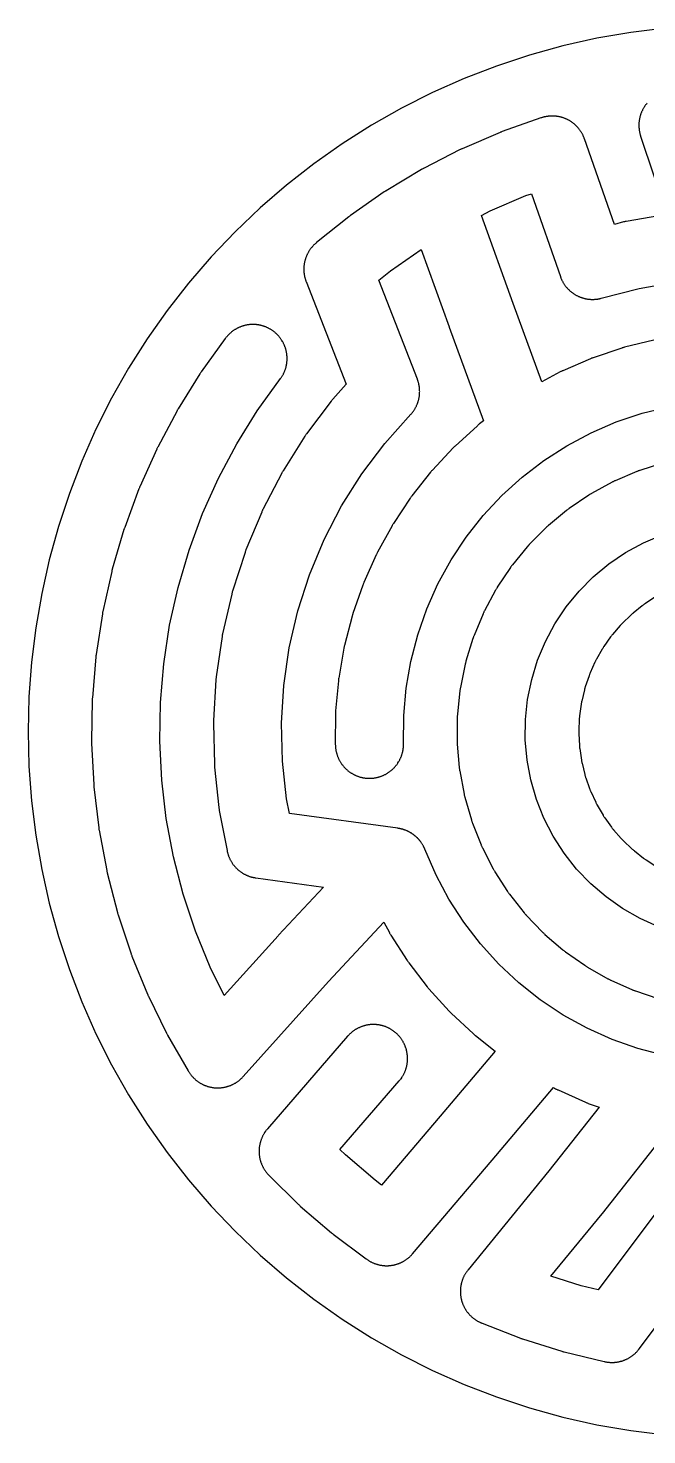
# Model space of a CAD drawing. Header units: millimetres. Extents: x -145 to 145, y -145 to 145.
# Drawn here: x -145 to -18, y -144.3 to 144.3 of the extents above; entities that cross this region are included whole.
import ezdxf

# ---------------------------------------------------------------- set-up
doc = ezdxf.new("R2010")
doc.units = ezdxf.units.MM
doc.layers.add('BOUNDARY', color=3, linetype='CONTINUOUS')
doc.layers.add('CORRIDORS', color=1, linetype='CONTINUOUS')

msp = doc.modelspace()

# ---------------------------------------------------------------- linework, layer by layer
at = {"layer": 'BOUNDARY'}
msp.add_lwpolyline([(-14.212, 144.302), (-21.276, 143.431), (-28.288, 142.214), (-35.232, 140.655), (-42.091, 138.756), (-48.849, 136.524), (-55.489, 133.963), (-61.995, 131.078), (-68.353, 127.879), (-74.545, 124.371), (-80.558, 120.563), (-86.376, 116.465), (-91.987, 112.087), (-97.376, 107.438), (-102.53, 102.53), (-107.438, 97.376), (-112.087, 91.987), (-116.465, 86.376), (-120.563, 80.558), (-124.371, 74.545), (-127.879, 68.353), (-131.078, 61.995), (-133.963, 55.489), (-136.524, 48.849), (-138.756, 42.091), (-140.655, 35.232), (-142.214, 28.288), (-143.431, 21.276), (-144.302, 14.212), (-144.825, 7.115), (-145, 0), (-144.825, -7.115), (-144.302, -14.212), (-143.431, -21.276), (-142.214, -28.288), (-140.655, -35.232), (-138.756, -42.091), (-136.524, -48.849), (-133.963, -55.489), (-131.078, -61.995), (-127.879, -68.353), (-124.371, -74.545), (-120.563, -80.558), (-116.465, -86.376), (-112.087, -91.987), (-107.438, -97.376), (-102.53, -102.53), (-97.376, -107.438), (-91.987, -112.087), (-86.376, -116.465), (-80.558, -120.563), (-74.545, -124.371), (-68.353, -127.879), (-61.995, -131.078), (-55.489, -133.963), (-48.849, -136.524), (-42.091, -138.756), (-35.232, -140.655), (-28.288, -142.214), (-21.276, -143.431), (-14.212, -144.302)], dxfattribs=at)
at = {"layer": 'CORRIDORS'}
for points in [[(-17.964, 128.917), (-18.04, 128.826), (-18.115, 128.734), (-18.188, 128.641), (-18.26, 128.547), (-18.33, 128.452), (-18.398, 128.355), (-18.465, 128.257), (-18.53, 128.159), (-18.593, 128.059), (-18.655, 127.958), (-18.715, 127.856), (-18.773, 127.753), (-18.829, 127.649), (-18.884, 127.544), (-18.937, 127.438), (-18.988, 127.331), (-19.037, 127.224), (-19.085, 127.115), (-19.131, 127.006), (-19.174, 126.896), (-19.216, 126.786), (-19.256, 126.674), (-19.295, 126.562), (-19.331, 126.45), (-19.365, 126.336), (-19.398, 126.223), (-19.428, 126.108), (-19.457, 125.993), (-19.483, 125.878), (-19.508, 125.762), (-19.531, 125.646), (-19.552, 125.53), (-19.57, 125.413), (-19.587, 125.296), (-19.602, 125.179), (-19.615, 125.061), (-19.626, 124.943), (-19.635, 124.825), (-19.641, 124.707), (-19.646, 124.589), (-19.649, 124.47), (-19.65, 124.352), (-19.649, 124.234), (-19.646, 124.116), (-19.641, 123.997), (-19.633, 123.879), (-19.624, 123.761), (-19.613, 123.643), (-19.6, 123.526), (-19.585, 123.409), (-19.568, 123.291), (-19.549, 123.175), (-19.528, 123.058), (-19.505, 122.942), (-19.48, 122.827), (-19.453, 122.711), (-19.424, 122.597), (-19.393, 122.482), (-19.361, 122.369), (-19.326, 122.255), (-19.288, 122.137), (-13.914, 106.086)], [(-13.989, 106.074), (-22.242, 104.654), (-22.358, 104.633), (-22.474, 104.61), (-22.59, 104.585), (-22.705, 104.558), (-22.815, 104.53), (-24.68, 104.046), (-30.812, 121.581), (-30.852, 121.692), (-30.894, 121.803), (-30.938, 121.913), (-30.984, 122.022), (-31.031, 122.13), (-31.08, 122.238), (-31.131, 122.345), (-31.184, 122.45), (-31.239, 122.555), (-31.295, 122.659), (-31.353, 122.762), (-31.413, 122.864), (-31.475, 122.965), (-31.538, 123.065), (-31.603, 123.164), (-31.67, 123.262), (-31.738, 123.359), (-31.808, 123.454), (-31.88, 123.548), (-31.953, 123.641), (-32.027, 123.733), (-32.104, 123.824), (-32.181, 123.913), (-32.261, 124.001), (-32.341, 124.087), (-32.423, 124.172), (-32.507, 124.256), (-32.592, 124.339), (-32.678, 124.419), (-32.766, 124.499), (-32.855, 124.577), (-32.945, 124.653), (-33.037, 124.728), (-33.13, 124.801), (-33.224, 124.873), (-33.319, 124.943), (-33.416, 125.012), (-33.513, 125.079), (-33.612, 125.144), (-33.712, 125.207), (-33.813, 125.269), (-33.915, 125.329), (-34.018, 125.388), (-34.122, 125.444), (-34.226, 125.499), (-34.332, 125.552), (-34.439, 125.603), (-34.546, 125.653), (-34.655, 125.701), (-34.764, 125.746), (-34.874, 125.79), (-34.984, 125.832), (-35.095, 125.873), (-35.207, 125.911), (-35.32, 125.948), (-35.433, 125.982), (-35.547, 126.015), (-35.661, 126.045), (-35.776, 126.074), (-35.891, 126.101), (-36.007, 126.126), (-36.123, 126.149), (-36.239, 126.17), (-36.356, 126.189), (-36.473, 126.206), (-36.591, 126.221), (-36.708, 126.234), (-36.826, 126.245), (-36.944, 126.254), (-37.062, 126.261), (-37.18, 126.266), (-37.298, 126.269), (-37.417, 126.27), (-37.535, 126.269), (-37.653, 126.266), (-37.772, 126.261), (-37.89, 126.254), (-38.008, 126.245), (-38.126, 126.234), (-38.243, 126.221), (-38.361, 126.207), (-38.478, 126.19), (-38.594, 126.171), (-38.711, 126.15), (-38.827, 126.127), (-38.943, 126.102), (-39.058, 126.076), (-39.173, 126.047), (-39.287, 126.016), (-39.401, 125.984), (-39.514, 125.949), (-39.627, 125.913), (-39.741, 125.874), (-47.707, 123.074), (-47.819, 123.034), (-47.929, 122.992), (-48.039, 122.948), (-48.148, 122.902), (-55.906, 119.57), (-56.015, 119.522), (-56.122, 119.473), (-56.229, 119.422), (-56.334, 119.369), (-63.85, 115.521), (-63.894, 115.498), (-63.912, 115.489), (-63.958, 115.464), (-63.999, 115.442), (-64.016, 115.433), (-64.119, 115.376), (-64.15, 115.358), (-64.175, 115.344), (-64.262, 115.292), (-71.502, 110.947), (-71.603, 110.885), (-71.703, 110.822), (-71.802, 110.757), (-71.899, 110.69), (-78.83, 105.866), (-78.926, 105.798), (-79.022, 105.728), (-79.116, 105.656), (-79.209, 105.583), (-85.798, 100.302), (-85.89, 100.227), (-85.98, 100.151), (-86.069, 100.073), (-86.157, 99.994), (-86.243, 99.913), (-86.328, 99.831), (-86.412, 99.747), (-86.494, 99.662), (-86.575, 99.576), (-86.654, 99.488), (-86.732, 99.399), (-86.808, 99.308), (-86.883, 99.217), (-86.956, 99.124), (-87.028, 99.029), (-87.098, 98.934), (-87.166, 98.837), (-87.233, 98.74), (-87.298, 98.641), (-87.362, 98.541), (-87.423, 98.44), (-87.483, 98.338), (-87.542, 98.235), (-87.598, 98.131), (-87.653, 98.026), (-87.706, 97.92), (-87.757, 97.814), (-87.806, 97.706), (-87.854, 97.598), (-87.9, 97.489), (-87.943, 97.379), (-87.985, 97.268), (-88.025, 97.157), (-88.064, 97.045), (-88.1, 96.932), (-88.134, 96.819), (-88.167, 96.705), (-88.197, 96.591), (-88.226, 96.476), (-88.253, 96.361), (-88.278, 96.245), (-88.3, 96.129), (-88.321, 96.013), (-88.34, 95.896), (-88.357, 95.779), (-88.372, 95.661), (-88.385, 95.544), (-88.395, 95.426), (-88.404, 95.308), (-88.411, 95.19), (-88.416, 95.072), (-88.419, 94.953), (-88.42, 94.835), (-88.419, 94.717), (-88.416, 94.598), (-88.411, 94.48), (-88.404, 94.362), (-88.395, 94.244), (-88.384, 94.126), (-88.37, 94.009), (-88.355, 93.891), (-88.338, 93.774), (-88.319, 93.657), (-88.298, 93.541), (-88.275, 93.425), (-88.251, 93.309), (-88.224, 93.194), (-88.195, 93.079), (-88.164, 92.965), (-88.132, 92.851), (-88.097, 92.738), (-88.061, 92.626), (-88.022, 92.514), (-87.982, 92.402), (-87.941, 92.296), (-79.725, 71.235), (-82.44, 68.203), (-82.519, 68.114), (-82.595, 68.024), (-82.67, 67.933), (-82.744, 67.84), (-82.812, 67.751), (-87.858, 61.069), (-87.929, 60.974), (-87.998, 60.878), (-88.065, 60.781), (-88.13, 60.682), (-88.192, 60.586), (-92.66, 53.505), (-92.722, 53.405), (-92.783, 53.303), (-92.842, 53.201), (-92.899, 53.097), (-92.952, 52.996), (-96.812, 45.562), (-96.866, 45.456), (-96.918, 45.35), (-96.968, 45.243), (-97.016, 45.135), (-97.061, 45.03), (-100.285, 37.298), (-100.329, 37.188), (-100.372, 37.078), (-100.413, 36.967), (-100.452, 36.855), (-100.487, 36.748), (-103.053, 28.774), (-103.089, 28.661), (-103.122, 28.548), (-103.154, 28.434), (-103.183, 28.319), (-103.21, 28.209), (-105.099, 20.049), (-105.124, 19.933), (-105.148, 19.817), (-105.17, 19.701), (-105.19, 19.584), (-105.207, 19.472), (-106.406, 11.183), (-106.422, 11.066), (-106.436, 10.948), (-106.448, 10.831), (-106.458, 10.713), (-106.465, 10.601), (-106.967, 2.24), (-106.974, 2.121), (-106.978, 2.003), (-106.98, 1.885), (-106.98, 1.766), (-106.978, 1.656), (-106.782, -6.716), (-106.778, -6.834), (-106.773, -6.952), (-106.765, -7.07), (-106.755, -7.188), (-106.744, -7.3), (-105.849, -15.626), (-105.835, -15.744), (-105.82, -15.861), (-105.802, -15.978), (-105.782, -16.095), (-105.762, -16.206), (-104.173, -24.428), (-104.149, -24.544), (-104.124, -24.66), (-104.097, -24.775), (-104.067, -24.89), (-104.036, -25.004), (-104.003, -25.117), (-103.968, -25.23), (-103.931, -25.343), (-103.892, -25.454), (-103.851, -25.566), (-103.809, -25.676), (-103.764, -25.786), (-103.718, -25.894), (-103.67, -26.003), (-103.62, -26.11), (-103.568, -26.216), (-103.515, -26.322), (-103.459, -26.426), (-103.402, -26.53), (-103.343, -26.633), (-103.283, -26.734), (-103.22, -26.835), (-103.156, -26.934), (-103.091, -27.033), (-103.024, -27.13), (-102.955, -27.226), (-102.884, -27.321), (-102.812, -27.415), (-102.738, -27.508), (-102.663, -27.599), (-102.586, -27.689), (-102.508, -27.778), (-102.428, -27.865), (-102.347, -27.951), (-102.264, -28.035), (-102.18, -28.119), (-102.094, -28.2), (-102.007, -28.281), (-101.919, -28.36), (-101.83, -28.437), (-101.739, -28.513), (-101.647, -28.587), (-101.553, -28.66), (-101.459, -28.731), (-101.363, -28.8), (-101.266, -28.868), (-101.168, -28.934), (-101.069, -28.999), (-100.969, -29.062), (-100.867, -29.123), (-100.765, -29.182), (-100.662, -29.24), (-100.557, -29.296), (-100.452, -29.35), (-100.346, -29.402), (-100.239, -29.453), (-100.131, -29.502), (-100.023, -29.549), (-99.913, -29.594), (-99.803, -29.637), (-99.692, -29.678), (-99.581, -29.718), (-99.469, -29.756), (-99.356, -29.791), (-99.242, -29.825), (-99.129, -29.857), (-99.014, -29.887), (-98.899, -29.915), (-98.784, -29.941), (-98.668, -29.965), (-98.552, -29.987), (-98.435, -30.007), (-98.318, -30.026), (-98.242, -30.036), (-84.395, -31.916), (-93.609, -41.795), (-93.694, -41.888), (-104.767, -54.195), (-107.631, -48.357), (-110.649, -40.984), (-113.169, -33.404), (-115.163, -25.708), (-116.636, -17.876), (-117.577, -9.955), (-117.98, -1.995), (-117.845, 5.977), (-117.173, 13.916), (-115.967, 21.789), (-114.229, 29.575), (-111.974, 37.219), (-109.205, 44.699), (-105.941, 51.968), (-102.193, 58.994), (-97.974, 65.761), (-93.174, 72.414), (-93.105, 72.51), (-93.038, 72.608), (-92.973, 72.707), (-92.91, 72.807), (-92.848, 72.908), (-92.788, 73.01), (-92.73, 73.113), (-92.673, 73.217), (-92.618, 73.321), (-92.565, 73.427), (-92.514, 73.534), (-92.465, 73.641), (-92.417, 73.75), (-92.371, 73.859), (-92.328, 73.969), (-92.286, 74.079), (-92.245, 74.191), (-92.207, 74.303), (-92.171, 74.415), (-92.136, 74.528), (-92.104, 74.642), (-92.073, 74.756), (-92.045, 74.871), (-92.018, 74.987), (-91.993, 75.102), (-91.97, 75.218), (-91.949, 75.335), (-91.93, 75.452), (-91.914, 75.569), (-91.899, 75.686), (-91.886, 75.804), (-91.875, 75.922), (-91.866, 76.039), (-91.859, 76.158), (-91.854, 76.276), (-91.851, 76.394), (-91.85, 76.512), (-91.851, 76.631), (-91.854, 76.749), (-91.859, 76.867), (-91.866, 76.985), (-91.875, 77.103), (-91.886, 77.221), (-91.899, 77.339), (-91.914, 77.456), (-91.931, 77.573), (-91.95, 77.69), (-91.971, 77.806), (-91.994, 77.923), (-92.019, 78.038), (-92.046, 78.153), (-92.074, 78.268), (-92.105, 78.382), (-92.138, 78.496), (-92.172, 78.609), (-92.209, 78.722), (-92.247, 78.834), (-92.287, 78.945), (-92.329, 79.056), (-92.373, 79.166), (-92.419, 79.275), (-92.467, 79.383), (-92.516, 79.49), (-92.568, 79.597), (-92.621, 79.703), (-92.675, 79.808), (-92.732, 79.912), (-92.79, 80.015), (-92.912, 80.217), (-92.976, 80.317), (-93.041, 80.416), (-93.108, 80.514), (-93.176, 80.61), (-93.246, 80.705), (-93.318, 80.799), (-93.391, 80.892), (-93.466, 80.984), (-93.543, 81.074), (-93.621, 81.163), (-93.7, 81.251), (-93.781, 81.337), (-93.863, 81.422), (-93.947, 81.506), (-94.032, 81.588), (-94.119, 81.669), (-94.207, 81.748), (-94.296, 81.826), (-94.386, 81.902), (-94.478, 81.977), (-94.571, 82.05), (-94.665, 82.121), (-94.761, 82.191), (-94.857, 82.26), (-94.955, 82.326), (-95.054, 82.391), (-95.154, 82.455), (-95.255, 82.516), (-95.357, 82.576), (-95.46, 82.634), (-95.564, 82.691), (-95.669, 82.745), (-95.775, 82.798), (-95.881, 82.849), (-95.989, 82.899), (-96.097, 82.946), (-96.207, 82.992), (-96.317, 83.035), (-96.427, 83.077), (-96.539, 83.117), (-96.651, 83.155), (-96.763, 83.192), (-96.876, 83.226), (-96.99, 83.258), (-97.105, 83.289), (-97.219, 83.317), (-97.335, 83.344), (-97.45, 83.369), (-97.567, 83.391), (-97.683, 83.412), (-97.8, 83.431), (-97.917, 83.448), (-98.034, 83.462), (-98.152, 83.475), (-98.27, 83.486), (-98.388, 83.495), (-98.506, 83.502), (-98.624, 83.506), (-98.742, 83.509), (-98.861, 83.51), (-98.979, 83.509), (-99.097, 83.506), (-99.216, 83.5), (-99.334, 83.493), (-99.452, 83.484), (-99.569, 83.473), (-99.687, 83.46), (-99.804, 83.445), (-99.921, 83.428), (-100.038, 83.408), (-100.155, 83.387), (-100.271, 83.364), (-100.386, 83.339), (-100.502, 83.312), (-100.616, 83.283), (-100.731, 83.253), (-100.844, 83.22), (-100.957, 83.185), (-101.07, 83.149), (-101.182, 83.11), (-101.293, 83.07), (-101.404, 83.028), (-101.513, 82.984), (-101.622, 82.938), (-101.731, 82.89), (-101.838, 82.84), (-101.945, 82.789), (-102.05, 82.736), (-102.155, 82.681), (-102.259, 82.624), (-102.362, 82.565), (-102.464, 82.505), (-102.564, 82.443), (-102.664, 82.38), (-102.763, 82.314), (-102.86, 82.247), (-102.957, 82.179), (-103.052, 82.108), (-103.146, 82.037), (-103.239, 81.963), (-103.33, 81.888), (-103.421, 81.812), (-103.51, 81.734), (-103.597, 81.654), (-103.684, 81.573), (-103.768, 81.491), (-103.852, 81.407), (-103.934, 81.322), (-104.015, 81.235), (-104.094, 81.147), (-104.171, 81.058), (-104.247, 80.967), (-104.322, 80.875), (-104.395, 80.782), (-104.466, 80.688), (-104.526, 80.606), (-109.466, 73.76), (-109.535, 73.664), (-109.602, 73.566), (-109.667, 73.467), (-109.73, 73.367), (-114.197, 66.202), (-114.259, 66.101), (-114.319, 65.999), (-114.377, 65.897), (-114.433, 65.793), (-118.406, 58.344), (-118.461, 58.239), (-118.514, 58.134), (-118.565, 58.027), (-118.616, 57.917), (-122.075, 50.214), (-122.122, 50.106), (-122.168, 49.997), (-122.212, 49.887), (-122.254, 49.777), (-125.185, 41.859), (-125.225, 41.748), (-125.263, 41.636), (-125.299, 41.523), (-125.334, 41.41), (-127.724, 33.311), (-127.756, 33.197), (-127.787, 33.083), (-127.816, 32.968), (-127.842, 32.855), (-129.681, 24.614), (-129.706, 24.498), (-129.729, 24.382), (-129.749, 24.265), (-129.768, 24.149), (-131.047, 15.803), (-131.064, 15.686), (-131.079, 15.569), (-131.092, 15.451), (-131.103, 15.333), (-131.815, 6.92), (-131.824, 6.802), (-131.831, 6.684), (-131.836, 6.566), (-131.839, 6.449), (-131.982, -1.993), (-131.983, -2.112), (-131.982, -2.23), (-131.979, -2.348), (-131.974, -2.466), (-131.547, -10.899), (-131.54, -11.017), (-131.531, -11.135), (-131.52, -11.253), (-131.507, -11.371), (-130.511, -19.756), (-130.496, -19.873), (-130.479, -19.99), (-130.46, -20.107), (-130.439, -20.223), (-128.879, -28.52), (-128.857, -28.637), (-128.832, -28.752), (-128.805, -28.868), (-128.776, -28.982), (-126.659, -37.154), (-126.629, -37.269), (-126.596, -37.382), (-126.562, -37.496), (-126.526, -37.607), (-123.863, -45.618), (-123.824, -45.73), (-123.784, -45.841), (-123.742, -45.952), (-123.698, -46.062), (-120.499, -53.877), (-120.454, -53.986), (-120.406, -54.094), (-120.357, -54.202), (-120.306, -54.308), (-116.587, -61.89), (-116.534, -61.995), (-116.479, -62.1), (-116.422, -62.204), (-116.364, -62.307), (-112.142, -69.62), (-112.082, -69.722), (-112.02, -69.823), (-111.957, -69.923), (-111.892, -70.021), (-111.825, -70.119), (-111.757, -70.216), (-111.687, -70.311), (-111.615, -70.405), (-111.542, -70.498), (-111.467, -70.59), (-111.391, -70.68), (-111.313, -70.769), (-111.234, -70.857), (-111.153, -70.944), (-111.071, -71.029), (-110.987, -71.112), (-110.902, -71.195), (-110.815, -71.275), (-110.727, -71.355), (-110.638, -71.432), (-110.548, -71.509), (-110.456, -71.583), (-110.363, -71.657), (-110.269, -71.728), (-110.174, -71.798), (-110.077, -71.867), (-109.979, -71.933), (-109.881, -71.998), (-109.781, -72.062), (-109.68, -72.124), (-109.578, -72.184), (-109.475, -72.242), (-109.371, -72.298), (-109.266, -72.353), (-109.16, -72.406), (-109.053, -72.457), (-108.946, -72.506), (-108.837, -72.554), (-108.728, -72.6), (-108.618, -72.644), (-108.508, -72.686), (-108.396, -72.726), (-108.284, -72.764), (-108.172, -72.8), (-108.059, -72.835), (-107.945, -72.867), (-107.831, -72.898), (-107.716, -72.926), (-107.601, -72.953), (-107.485, -72.978), (-107.369, -73), (-107.252, -73.021), (-107.135, -73.04), (-107.018, -73.057), (-106.901, -73.072), (-106.783, -73.085), (-106.665, -73.095), (-106.547, -73.104), (-106.429, -73.111), (-106.311, -73.116), (-106.193, -73.119), (-106.075, -73.12), (-105.956, -73.119), (-105.838, -73.116), (-105.72, -73.111), (-105.602, -73.104), (-105.484, -73.095), (-105.366, -73.083), (-105.248, -73.07), (-105.131, -73.055), (-105.014, -73.038), (-104.897, -73.019), (-104.781, -72.998), (-104.665, -72.975), (-104.549, -72.95), (-104.434, -72.924), (-104.319, -72.895), (-104.205, -72.864), (-104.091, -72.831), (-103.978, -72.797), (-103.865, -72.76), (-103.753, -72.722), (-103.642, -72.682), (-103.531, -72.64), (-103.422, -72.596), (-103.313, -72.55), (-103.204, -72.502), (-103.097, -72.452), (-102.99, -72.401), (-102.884, -72.348), (-102.78, -72.293), (-102.676, -72.236), (-102.573, -72.178), (-102.471, -72.118), (-102.37, -72.056), (-102.27, -71.992), (-102.172, -71.927), (-102.074, -71.86), (-101.978, -71.792), (-101.882, -71.722), (-101.788, -71.65), (-101.695, -71.577), (-101.604, -71.502), (-101.513, -71.425), (-101.424, -71.347), (-101.337, -71.268), (-101.25, -71.187), (-101.165, -71.105), (-101.082, -71.021), (-101, -70.936), (-100.919, -70.849), (-100.876, -70.802), (-83.334, -51.305), (-71.987, -39.14), (-70.86, -41.255), (-70.803, -41.359), (-70.745, -41.462), (-70.685, -41.564), (-70.623, -41.664), (-70.567, -41.754), (-67.21, -46.965), (-67.145, -47.064), (-67.078, -47.162), (-67.01, -47.258), (-66.94, -47.354), (-66.877, -47.437), (-63.102, -52.353), (-63.029, -52.447), (-62.955, -52.539), (-62.879, -52.629), (-62.801, -52.719), (-62.732, -52.796), (-58.565, -57.384), (-58.484, -57.471), (-58.403, -57.557), (-58.32, -57.641), (-58.235, -57.724), (-58.158, -57.796), (-53.626, -62.024), (-53.539, -62.104), (-53.45, -62.183), (-53.361, -62.26), (-53.269, -62.335), (-53.187, -62.401), (-49.17, -65.571), (-60.456, -78.921), (-72.483, -93.057), (-73.792, -92.078), (-79.842, -86.884), (-81.007, -85.738), (-68.839, -71.694), (-68.763, -71.604), (-68.688, -71.512), (-68.614, -71.42), (-68.542, -71.326), (-68.471, -71.231), (-68.335, -71.037), (-68.27, -70.939), (-68.206, -70.839), (-68.144, -70.738), (-68.083, -70.637), (-68.025, -70.534), (-67.968, -70.43), (-67.912, -70.326), (-67.859, -70.22), (-67.807, -70.114), (-67.757, -70.006), (-67.709, -69.898), (-67.663, -69.789), (-67.619, -69.68), (-67.576, -69.569), (-67.536, -69.458), (-67.497, -69.346), (-67.46, -69.234), (-67.425, -69.121), (-67.392, -69.007), (-67.361, -68.893), (-67.332, -68.778), (-67.304, -68.663), (-67.279, -68.548), (-67.256, -68.432), (-67.235, -68.315), (-67.215, -68.198), (-67.198, -68.081), (-67.182, -67.964), (-67.169, -67.847), (-67.157, -67.729), (-67.148, -67.611), (-67.14, -67.493), (-67.135, -67.375), (-67.132, -67.256), (-67.13, -67.138), (-67.131, -67.02), (-67.133, -66.901), (-67.138, -66.783), (-67.144, -66.665), (-67.153, -66.547), (-67.163, -66.429), (-67.176, -66.311), (-67.19, -66.194), (-67.207, -66.077), (-67.225, -65.96), (-67.246, -65.843), (-67.268, -65.727), (-67.292, -65.611), (-67.319, -65.496), (-67.347, -65.381), (-67.377, -65.267), (-67.409, -65.153), (-67.443, -65.04), (-67.479, -64.927), (-67.517, -64.815), (-67.557, -64.703), (-67.598, -64.593), (-67.642, -64.483), (-67.687, -64.373), (-67.734, -64.265), (-67.783, -64.157), (-67.834, -64.05), (-67.887, -63.944), (-67.941, -63.839), (-67.997, -63.735), (-68.055, -63.632), (-68.115, -63.53), (-68.176, -63.429), (-68.239, -63.328), (-68.304, -63.229), (-68.371, -63.131), (-68.439, -63.035), (-68.508, -62.939), (-68.58, -62.845), (-68.653, -62.751), (-68.727, -62.659), (-68.803, -62.569), (-68.88, -62.479), (-68.959, -62.391), (-69.04, -62.305), (-69.122, -62.219), (-69.205, -62.135), (-69.29, -62.053), (-69.376, -61.972), (-69.464, -61.892), (-69.553, -61.814), (-69.643, -61.737), (-69.734, -61.662), (-69.827, -61.589), (-69.921, -61.517), (-70.016, -61.446), (-70.112, -61.378), (-70.21, -61.311), (-70.308, -61.245), (-70.408, -61.181), (-70.509, -61.119), (-70.611, -61.059), (-70.713, -61), (-70.817, -60.944), (-70.922, -60.888), (-71.027, -60.835), (-71.134, -60.784), (-71.241, -60.734), (-71.35, -60.686), (-71.458, -60.64), (-71.568, -60.596), (-71.679, -60.553), (-71.79, -60.513), (-71.902, -60.474), (-72.014, -60.437), (-72.127, -60.403), (-72.241, -60.37), (-72.355, -60.339), (-72.47, -60.31), (-72.585, -60.283), (-72.701, -60.257), (-72.817, -60.234), (-72.933, -60.213), (-73.05, -60.194), (-73.167, -60.177), (-73.284, -60.161), (-73.402, -60.148), (-73.52, -60.137), (-73.637, -60.127), (-73.756, -60.12), (-73.874, -60.115), (-73.992, -60.111), (-74.11, -60.11), (-74.229, -60.111), (-74.347, -60.113), (-74.465, -60.118), (-74.583, -60.125), (-74.701, -60.133), (-74.819, -60.144), (-74.937, -60.157), (-75.054, -60.171), (-75.171, -60.188), (-75.288, -60.206), (-75.405, -60.227), (-75.521, -60.25), (-75.637, -60.274), (-75.752, -60.301), (-75.867, -60.329), (-75.981, -60.359), (-76.095, -60.391), (-76.208, -60.426), (-76.321, -60.462), (-76.433, -60.5), (-76.544, -60.54), (-76.655, -60.581), (-76.765, -60.625), (-76.874, -60.67), (-76.983, -60.718), (-77.091, -60.767), (-77.197, -60.818), (-77.303, -60.871), (-77.408, -60.925), (-77.512, -60.981), (-77.615, -61.039), (-77.718, -61.099), (-77.819, -61.161), (-77.919, -61.224), (-78.018, -61.289), (-78.115, -61.355), (-78.212, -61.423), (-78.308, -61.493), (-78.402, -61.565), (-78.495, -61.638), (-78.587, -61.712), (-78.678, -61.788), (-78.767, -61.866), (-78.855, -61.945), (-78.941, -62.026), (-79.027, -62.108), (-79.111, -62.191), (-79.193, -62.276), (-79.274, -62.362), (-79.353, -62.45), (-79.421, -62.526), (-95.891, -81.536), (-95.967, -81.626), (-96.042, -81.718), (-96.116, -81.81), (-96.188, -81.904), (-96.259, -81.999), (-96.395, -82.193), (-96.46, -82.291), (-96.524, -82.391), (-96.586, -82.492), (-96.647, -82.593), (-96.705, -82.696), (-96.762, -82.8), (-96.818, -82.904), (-96.871, -83.01), (-96.923, -83.116), (-96.973, -83.224), (-97.021, -83.332), (-97.067, -83.441), (-97.111, -83.55), (-97.154, -83.661), (-97.194, -83.772), (-97.233, -83.884), (-97.27, -83.996), (-97.305, -84.109), (-97.338, -84.223), (-97.369, -84.337), (-97.398, -84.452), (-97.426, -84.567), (-97.451, -84.682), (-97.474, -84.798), (-97.495, -84.915), (-97.515, -85.032), (-97.532, -85.149), (-97.548, -85.266), (-97.561, -85.383), (-97.573, -85.501), (-97.582, -85.619), (-97.59, -85.737), (-97.595, -85.855), (-97.598, -85.974), (-97.6, -86.092), (-97.599, -86.21), (-97.597, -86.329), (-97.592, -86.447), (-97.586, -86.565), (-97.577, -86.683), (-97.567, -86.801), (-97.554, -86.919), (-97.54, -87.036), (-97.523, -87.153), (-97.505, -87.27), (-97.484, -87.387), (-97.462, -87.503), (-97.438, -87.619), (-97.411, -87.734), (-97.383, -87.849), (-97.353, -87.963), (-97.321, -88.077), (-97.287, -88.19), (-97.251, -88.303), (-97.213, -88.415), (-97.173, -88.527), (-97.132, -88.637), (-97.088, -88.747), (-97.043, -88.857), (-96.996, -88.965), (-96.947, -89.073), (-96.896, -89.18), (-96.843, -89.286), (-96.789, -89.391), (-96.733, -89.495), (-96.675, -89.598), (-96.615, -89.7), (-96.554, -89.801), (-96.491, -89.902), (-96.426, -90.001), (-96.359, -90.099), (-96.291, -90.195), (-96.222, -90.291), (-96.15, -90.385), (-96.077, -90.479), (-96.003, -90.571), (-95.927, -90.661), (-95.85, -90.751), (-95.771, -90.839), (-95.69, -90.925), (-95.608, -91.011), (-95.509, -91.11), (-89.489, -97.032), (-89.404, -97.114), (-89.317, -97.195), (-89.23, -97.275), (-89.14, -97.353), (-82.733, -102.854), (-82.643, -102.93), (-82.551, -103.005), (-82.458, -103.078), (-82.365, -103.149), (-75.602, -108.206), (-75.507, -108.276), (-75.41, -108.345), (-75.312, -108.411), (-75.214, -108.476), (-75.114, -108.54), (-75.013, -108.602), (-74.911, -108.662), (-74.808, -108.72), (-74.704, -108.777), (-74.599, -108.831), (-74.493, -108.884), (-74.387, -108.936), (-74.279, -108.985), (-74.171, -109.033), (-74.062, -109.078), (-73.952, -109.122), (-73.841, -109.164), (-73.73, -109.204), (-73.618, -109.243), (-73.505, -109.279), (-73.392, -109.314), (-73.278, -109.346), (-73.164, -109.377), (-73.049, -109.405), (-72.934, -109.432), (-72.818, -109.457), (-72.702, -109.48), (-72.586, -109.501), (-72.469, -109.519), (-72.352, -109.536), (-72.234, -109.551), (-72.117, -109.564), (-71.999, -109.575), (-71.881, -109.584), (-71.763, -109.591), (-71.645, -109.596), (-71.526, -109.599), (-71.408, -109.6), (-71.29, -109.599), (-71.172, -109.596), (-71.053, -109.591), (-70.935, -109.584), (-70.817, -109.575), (-70.699, -109.564), (-70.582, -109.551), (-70.464, -109.536), (-70.347, -109.519), (-70.231, -109.5), (-70.114, -109.479), (-69.998, -109.456), (-69.882, -109.431), (-69.767, -109.404), (-69.652, -109.376), (-69.538, -109.345), (-69.424, -109.312), (-69.311, -109.278), (-69.199, -109.242), (-69.087, -109.203), (-68.975, -109.163), (-68.865, -109.121), (-68.755, -109.077), (-68.646, -109.031), (-68.538, -108.983), (-68.43, -108.934), (-68.323, -108.883), (-68.218, -108.83), (-68.113, -108.775), (-68.009, -108.718), (-67.906, -108.66), (-67.804, -108.6), (-67.703, -108.538), (-67.603, -108.474), (-67.505, -108.409), (-67.407, -108.342), (-67.31, -108.274), (-67.215, -108.204), (-67.121, -108.132), (-67.028, -108.059), (-66.936, -107.984), (-66.846, -107.908), (-66.757, -107.83), (-66.669, -107.75), (-66.583, -107.669), (-66.498, -107.587), (-66.414, -107.503), (-66.332, -107.418), (-66.251, -107.332), (-66.172, -107.244), (-66.078, -107.136), (-49.778, -87.976), (-49.764, -87.959), (-37.173, -73.065), (-36.761, -73.291), (-36.657, -73.347), (-36.552, -73.401), (-36.446, -73.454), (-36.339, -73.505), (-36.243, -73.548), (-30.583, -76.076), (-30.474, -76.124), (-30.365, -76.169), (-30.255, -76.213), (-30.144, -76.255), (-30.046, -76.29), (-27.783, -77.084), (-38.102, -90.164), (-54.705, -110.434), (-54.78, -110.527), (-54.852, -110.62), (-54.923, -110.715), (-54.993, -110.81), (-55.06, -110.907), (-55.127, -111.006), (-55.191, -111.105), (-55.254, -111.205), (-55.315, -111.306), (-55.374, -111.409), (-55.432, -111.512), (-55.488, -111.616), (-55.542, -111.722), (-55.594, -111.828), (-55.645, -111.935), (-55.694, -112.042), (-55.74, -112.151), (-55.785, -112.261), (-55.829, -112.371), (-55.87, -112.482), (-55.909, -112.593), (-55.947, -112.705), (-55.983, -112.818), (-56.016, -112.932), (-56.048, -113.046), (-56.078, -113.16), (-56.106, -113.275), (-56.132, -113.39), (-56.156, -113.506), (-56.178, -113.623), (-56.198, -113.739), (-56.216, -113.856), (-56.232, -113.973), (-56.246, -114.091), (-56.259, -114.208), (-56.269, -114.326), (-56.277, -114.444), (-56.283, -114.562), (-56.287, -114.681), (-56.29, -114.799), (-56.29, -114.917), (-56.288, -115.036), (-56.284, -115.154), (-56.278, -115.272), (-56.271, -115.39), (-56.261, -115.508), (-56.249, -115.626), (-56.235, -115.743), (-56.22, -115.861), (-56.202, -115.978), (-56.182, -116.094), (-56.16, -116.211), (-56.137, -116.326), (-56.111, -116.442), (-56.084, -116.557), (-56.054, -116.672), (-56.023, -116.786), (-55.989, -116.899), (-55.954, -117.012), (-55.917, -117.125), (-55.878, -117.236), (-55.837, -117.347), (-55.794, -117.458), (-55.75, -117.567), (-55.703, -117.676), (-55.655, -117.784), (-55.605, -117.891), (-55.553, -117.997), (-55.499, -118.103), (-55.443, -118.207), (-55.386, -118.311), (-55.327, -118.413), (-55.266, -118.515), (-55.204, -118.615), (-55.14, -118.715), (-55.074, -118.813), (-55.006, -118.91), (-54.937, -119.006), (-54.866, -119.101), (-54.794, -119.195), (-54.72, -119.287), (-54.645, -119.378), (-54.568, -119.468), (-54.489, -119.557), (-54.409, -119.644), (-54.328, -119.73), (-54.245, -119.814), (-54.161, -119.897), (-54.075, -119.979), (-53.988, -120.059), (-53.9, -120.138), (-53.81, -120.215), (-53.719, -120.291), (-53.627, -120.365), (-53.533, -120.437), (-53.439, -120.508), (-53.343, -120.577), (-53.246, -120.645), (-53.148, -120.711), (-53.048, -120.776), (-52.948, -120.838), (-52.846, -120.899), (-52.744, -120.958), (-52.641, -121.016), (-52.536, -121.072), (-52.431, -121.126), (-52.325, -121.178), (-52.218, -121.228), (-52.11, -121.277), (-52.001, -121.324), (-51.892, -121.369), (-51.831, -121.392), (-43.964, -124.457), (-43.854, -124.499), (-43.742, -124.54), (-43.63, -124.578), (-43.518, -124.614), (-35.463, -127.141), (-35.35, -127.176), (-35.236, -127.208), (-35.122, -127.239), (-35.008, -127.267), (-26.8, -129.245), (-26.685, -129.272), (-26.569, -129.297), (-26.453, -129.32), (-26.336, -129.34), (-26.22, -129.359), (-26.103, -129.376), (-25.985, -129.391), (-25.868, -129.404), (-25.75, -129.415), (-25.632, -129.424), (-25.514, -129.431), (-25.395, -129.436), (-25.277, -129.439), (-25.159, -129.44), (-25.041, -129.439), (-24.922, -129.436), (-24.804, -129.431), (-24.686, -129.424), (-24.568, -129.415), (-24.45, -129.404), (-24.333, -129.391), (-24.215, -129.376), (-24.098, -129.359), (-23.981, -129.34), (-23.865, -129.319), (-23.749, -129.296), (-23.633, -129.271), (-23.518, -129.245), (-23.403, -129.216), (-23.289, -129.185), (-23.175, -129.153), (-23.062, -129.118), (-22.949, -129.082), (-22.837, -129.043), (-22.726, -129.003), (-22.615, -128.961), (-22.506, -128.917), (-22.396, -128.871), (-22.288, -128.824), (-22.181, -128.774), (-22.074, -128.723), (-21.968, -128.67), (-21.863, -128.615), (-21.759, -128.559), (-21.657, -128.5), (-21.555, -128.44), (-21.454, -128.378), (-21.354, -128.315), (-21.255, -128.25), (-21.157, -128.183), (-21.061, -128.114), (-20.966, -128.044), (-20.872, -127.973), (-20.779, -127.899), (-20.687, -127.824), (-20.597, -127.748), (-20.508, -127.67), (-20.42, -127.591), (-20.333, -127.51), (-20.248, -127.428), (-20.165, -127.344), (-20.083, -127.259), (-20.002, -127.172), (-19.923, -127.084), (-19.845, -126.995), (-19.769, -126.905), (-19.694, -126.813), (-19.621, -126.72), (-19.558, -126.637), (-4.702, -106.808)], [(-16.575, 80.299), (-22.594, 78.817), (-22.708, 78.788), (-22.822, 78.757), (-22.936, 78.723), (-23.049, 78.688), (-23.147, 78.656), (-29.022, 76.684), (-29.134, 76.646), (-29.246, 76.605), (-29.356, 76.563), (-29.466, 76.518), (-29.563, 76.477), (-35.256, 74.026), (-35.364, 73.979), (-35.472, 73.929), (-35.578, 73.878), (-35.684, 73.825), (-35.778, 73.776), (-39.552, 71.766), (-45.446, 87.778), (-51.981, 105.869), (-50.162, 106.8), (-42.842, 109.944), (-41.714, 110.341), (-35.768, 93.339), (-35.728, 93.228), (-35.686, 93.117), (-35.642, 93.007), (-35.596, 92.898), (-35.549, 92.79), (-35.5, 92.682), (-35.449, 92.575), (-35.396, 92.47), (-35.341, 92.365), (-35.285, 92.261), (-35.227, 92.158), (-35.167, 92.056), (-35.105, 91.955), (-35.042, 91.855), (-34.977, 91.756), (-34.91, 91.658), (-34.842, 91.561), (-34.772, 91.466), (-34.7, 91.372), (-34.627, 91.279), (-34.553, 91.187), (-34.476, 91.096), (-34.399, 91.007), (-34.319, 90.919), (-34.239, 90.833), (-34.157, 90.748), (-34.073, 90.664), (-33.988, 90.581), (-33.902, 90.501), (-33.814, 90.421), (-33.725, 90.343), (-33.635, 90.267), (-33.543, 90.192), (-33.45, 90.119), (-33.356, 90.047), (-33.261, 89.977), (-33.164, 89.908), (-33.067, 89.841), (-32.968, 89.776), (-32.868, 89.713), (-32.767, 89.651), (-32.665, 89.591), (-32.562, 89.532), (-32.458, 89.476), (-32.354, 89.421), (-32.248, 89.368), (-32.141, 89.317), (-32.034, 89.267), (-31.925, 89.219), (-31.816, 89.174), (-31.706, 89.13), (-31.596, 89.088), (-31.485, 89.047), (-31.373, 89.009), (-31.26, 88.972), (-31.147, 88.938), (-31.033, 88.905), (-30.919, 88.875), (-30.804, 88.846), (-30.689, 88.819), (-30.573, 88.794), (-30.457, 88.771), (-30.341, 88.75), (-30.224, 88.731), (-30.107, 88.714), (-29.989, 88.699), (-29.872, 88.686), (-29.754, 88.675), (-29.636, 88.666), (-29.518, 88.659), (-29.4, 88.654), (-29.282, 88.651), (-29.163, 88.65), (-29.045, 88.651), (-28.927, 88.654), (-28.808, 88.659), (-28.69, 88.666), (-28.572, 88.675), (-28.454, 88.686), (-28.337, 88.699), (-28.219, 88.713), (-28.102, 88.73), (-27.986, 88.749), (-27.869, 88.77), (-27.753, 88.793), (-27.637, 88.818), (-27.522, 88.844), (-27.4, 88.875), (-19.585, 90.905), (-11.903, 92.226)], [(-14.116, -66.526), (-19.834, -65.037), (-25.14, -63.175), (-30.263, -60.886), (-35.198, -58.173), (-39.878, -55.07), (-44.289, -51.59), (-48.393, -47.76), (-52.175, -43.596), (-55.593, -39.145), (-58.638, -34.419), (-61.288, -29.446), (-63.569, -24.154), (-63.599, -24.082), (-63.646, -23.973), (-63.656, -23.952), (-63.669, -23.921), (-63.687, -23.882), (-63.695, -23.865), (-63.745, -23.758), (-63.755, -23.738), (-63.77, -23.707), (-63.771, -23.706), (-63.824, -23.6), (-63.878, -23.496), (-63.935, -23.393), (-63.938, -23.388), (-63.965, -23.339), (-63.985, -23.305), (-63.994, -23.289), (-64.055, -23.187), (-64.116, -23.086), (-64.179, -22.988), (-64.244, -22.889), (-64.311, -22.791), (-64.315, -22.786), (-64.347, -22.741), (-64.416, -22.645), (-64.423, -22.636), (-64.451, -22.598), (-64.521, -22.506), (-64.56, -22.457), (-64.579, -22.433), (-64.595, -22.413), (-64.67, -22.321), (-64.677, -22.313), (-64.71, -22.274), (-64.787, -22.184), (-64.858, -22.105), (-64.904, -22.054), (-64.985, -21.968), (-64.986, -21.967), (-65.028, -21.924), (-65.111, -21.839), (-65.128, -21.823), (-65.153, -21.798), (-65.238, -21.716), (-65.263, -21.693), (-65.282, -21.675), (-65.369, -21.595), (-65.457, -21.517), (-65.547, -21.44), (-65.581, -21.412), (-65.592, -21.403), (-65.684, -21.328), (-65.777, -21.255), (-65.804, -21.235), (-65.87, -21.185), (-65.889, -21.171), (-65.92, -21.148), (-66.016, -21.079), (-66.035, -21.066), (-66.062, -21.047), (-66.16, -20.98), (-66.259, -20.915), (-66.288, -20.897), (-66.306, -20.885), (-66.359, -20.852), (-66.41, -20.821), (-66.412, -20.82), (-66.513, -20.759), (-66.616, -20.7), (-66.719, -20.643), (-66.736, -20.634), (-66.769, -20.616), (-66.845, -20.577), (-66.874, -20.562), (-66.929, -20.534), (-66.95, -20.524), (-66.982, -20.508), (-67.001, -20.499), (-67.036, -20.482), (-67.064, -20.469), (-67.089, -20.457), (-67.109, -20.448), (-67.143, -20.432), (-67.163, -20.423), (-67.196, -20.408), (-67.215, -20.4), (-67.303, -20.361), (-67.412, -20.316), (-67.522, -20.272), (-67.544, -20.264), (-67.58, -20.25), (-67.691, -20.209), (-67.73, -20.196), (-67.746, -20.19), (-67.858, -20.152), (-67.88, -20.145), (-67.969, -20.116), (-68.014, -20.102), (-68.028, -20.098), (-68.05, -20.092), (-68.082, -20.082), (-68.124, -20.07), (-68.142, -20.065), (-68.154, -20.062), (-68.198, -20.049), (-68.312, -20.019), (-68.37, -20.005), (-68.425, -19.991), (-68.456, -19.984), (-68.485, -19.977), (-68.499, -19.974), (-68.542, -19.964), (-68.617, -19.949), (-68.656, -19.94), (-68.689, -19.934), (-68.717, -19.928), (-68.735, -19.925), (-68.774, -19.917), (-68.855, -19.903), (-68.889, -19.897), (-68.939, -19.889), (-68.961, -19.885), (-69.006, -19.878), (-69.029, -19.875), (-69.067, -19.869), (-69.142, -19.859), (-91.38, -16.84), (-91.96, -13.841), (-92.793, -6.093), (-92.975, 1.696), (-92.509, 9.463), (-91.394, 17.17), (-89.636, 24.768), (-87.253, 32.173), (-84.25, 39.376), (-80.664, 46.283), (-76.508, 52.868), (-71.816, 59.081), (-66.426, 65.1), (-66.347, 65.189), (-66.271, 65.279), (-66.196, 65.37), (-66.122, 65.463), (-66.05, 65.557), (-65.98, 65.652), (-65.911, 65.748), (-65.844, 65.845), (-65.778, 65.944), (-65.714, 66.044), (-65.652, 66.144), (-65.592, 66.246), (-65.533, 66.349), (-65.476, 66.452), (-65.421, 66.557), (-65.367, 66.663), (-65.316, 66.769), (-65.266, 66.877), (-65.218, 66.985), (-65.172, 67.094), (-65.128, 67.203), (-65.085, 67.314), (-65.045, 67.425), (-65.006, 67.537), (-64.969, 67.649), (-64.934, 67.762), (-64.901, 67.876), (-64.87, 67.99), (-64.841, 68.105), (-64.814, 68.22), (-64.789, 68.335), (-64.765, 68.451), (-64.744, 68.568), (-64.725, 68.685), (-64.707, 68.802), (-64.692, 68.919), (-64.679, 69.037), (-64.667, 69.154), (-64.658, 69.272), (-64.65, 69.39), (-64.645, 69.509), (-64.641, 69.627), (-64.64, 69.745), (-64.641, 69.863), (-64.643, 69.982), (-64.648, 70.1), (-64.654, 70.218), (-64.663, 70.336), (-64.673, 70.454), (-64.686, 70.572), (-64.701, 70.689), (-64.717, 70.806), (-64.736, 70.923), (-64.756, 71.04), (-64.779, 71.156), (-64.803, 71.272), (-64.829, 71.387), (-64.858, 71.502), (-64.888, 71.616), (-64.92, 71.73), (-64.954, 71.843), (-64.99, 71.956), (-65.028, 72.068), (-65.068, 72.18), (-65.119, 72.314), (-73.03, 92.593), (-70.635, 94.513), (-64.346, 98.89), (-58.614, 83.022), (-58.599, 82.982), (-51.519, 63.748), (-52.35, 63.11), (-52.443, 63.037), (-52.535, 62.963), (-52.626, 62.887), (-52.715, 62.809), (-52.795, 62.738), (-57.385, 58.57), (-57.472, 58.49), (-57.557, 58.408), (-57.641, 58.325), (-57.724, 58.24), (-57.796, 58.164), (-62.026, 53.632), (-62.106, 53.545), (-62.185, 53.457), (-62.262, 53.367), (-62.337, 53.276), (-62.403, 53.193), (-66.244, 48.327), (-66.317, 48.234), (-66.388, 48.139), (-66.457, 48.043), (-66.525, 47.946), (-66.585, 47.858), (-70.01, 42.691), (-70.074, 42.591), (-70.137, 42.491), (-70.198, 42.39), (-70.258, 42.287), (-70.31, 42.195), (-73.296, 36.762), (-73.352, 36.657), (-73.406, 36.552), (-73.459, 36.446), (-73.509, 36.339), (-73.552, 36.245), (-76.08, 30.585), (-76.128, 30.476), (-76.173, 30.367), (-76.217, 30.257), (-76.259, 30.146), (-76.295, 30.046), (-78.346, 24.196), (-78.384, 24.084), (-78.42, 23.971), (-78.455, 23.858), (-78.487, 23.744), (-78.515, 23.642), (-80.075, 17.643), (-80.103, 17.528), (-80.13, 17.413), (-80.155, 17.297), (-80.178, 17.181), (-80.197, 17.077), (-81.256, 10.969), (-81.275, 10.852), (-81.293, 10.735), (-81.308, 10.618), (-81.321, 10.5), (-81.331, 10.396), (-81.883, 4.222), (-81.893, 4.104), (-81.9, 3.986), (-81.906, 3.868), (-81.909, 3.75), (-81.911, 3.643), (-81.95, -2.556), (-81.95, -2.674), (-81.947, -2.793), (-81.943, -2.911), (-81.937, -3.029), (-81.929, -3.147), (-81.918, -3.265), (-81.906, -3.383), (-81.892, -3.5), (-81.876, -3.617), (-81.858, -3.734), (-81.837, -3.851), (-81.815, -3.967), (-81.791, -4.083), (-81.765, -4.198), (-81.737, -4.313), (-81.707, -4.428), (-81.675, -4.542), (-81.642, -4.655), (-81.606, -4.768), (-81.568, -4.88), (-81.529, -4.992), (-81.487, -5.102), (-81.444, -5.213), (-81.399, -5.322), (-81.352, -5.431), (-81.303, -5.538), (-81.253, -5.645), (-81.2, -5.751), (-81.146, -5.857), (-81.09, -5.961), (-81.033, -6.064), (-80.973, -6.167), (-80.912, -6.268), (-80.849, -6.368), (-80.785, -6.467), (-80.719, -6.565), (-80.651, -6.662), (-80.581, -6.758), (-80.51, -6.853), (-80.437, -6.946), (-80.363, -7.038), (-80.287, -7.129), (-80.21, -7.219), (-80.131, -7.307), (-80.051, -7.394), (-79.969, -7.479), (-79.886, -7.563), (-79.801, -7.646), (-79.715, -7.727), (-79.628, -7.807), (-79.539, -7.886), (-79.449, -7.962), (-79.358, -8.038), (-79.266, -8.111), (-79.172, -8.184), (-79.077, -8.254), (-78.981, -8.323), (-78.883, -8.39), (-78.785, -8.456), (-78.685, -8.52), (-78.585, -8.582), (-78.483, -8.643), (-78.381, -8.702), (-78.277, -8.759), (-78.172, -8.814), (-78.067, -8.868), (-77.961, -8.92), (-77.853, -8.97), (-77.745, -9.018), (-77.636, -9.064), (-77.527, -9.109), (-77.416, -9.151), (-77.305, -9.192), (-77.193, -9.231), (-77.081, -9.268), (-76.968, -9.303), (-76.855, -9.336), (-76.74, -9.367), (-76.626, -9.396), (-76.511, -9.424), (-76.395, -9.449), (-76.279, -9.473), (-76.163, -9.494), (-76.046, -9.514), (-75.929, -9.531), (-75.812, -9.547), (-75.694, -9.56), (-75.576, -9.572), (-75.459, -9.582), (-75.34, -9.589), (-75.222, -9.595), (-75.104, -9.598), (-74.986, -9.6), (-74.867, -9.6), (-74.749, -9.597), (-74.631, -9.593), (-74.513, -9.586), (-74.395, -9.578), (-74.277, -9.568), (-74.159, -9.555), (-74.042, -9.541), (-73.924, -9.524), (-73.808, -9.506), (-73.691, -9.486), (-73.575, -9.464), (-73.459, -9.439), (-73.344, -9.413), (-73.229, -9.385), (-73.114, -9.355), (-73, -9.323), (-72.887, -9.289), (-72.774, -9.253), (-72.662, -9.216), (-72.551, -9.176), (-72.44, -9.134), (-72.33, -9.091), (-72.22, -9.046), (-72.112, -8.999), (-72.004, -8.95), (-71.897, -8.899), (-71.791, -8.847), (-71.686, -8.792), (-71.582, -8.736), (-71.479, -8.679), (-71.376, -8.619), (-71.275, -8.558), (-71.175, -8.495), (-71.076, -8.43), (-70.978, -8.364), (-70.881, -8.296), (-70.785, -8.226), (-70.691, -8.155), (-70.597, -8.082), (-70.505, -8.008), (-70.415, -7.932), (-70.325, -7.855), (-70.237, -7.776), (-70.15, -7.695), (-70.065, -7.613), (-69.981, -7.53), (-69.898, -7.445), (-69.817, -7.359), (-69.737, -7.272), (-69.659, -7.183), (-69.582, -7.093), (-69.507, -7.002), (-69.433, -6.909), (-69.361, -6.815), (-69.291, -6.72), (-69.222, -6.624), (-69.155, -6.527), (-69.089, -6.428), (-68.963, -6.228), (-68.903, -6.126), (-68.844, -6.023), (-68.787, -5.92), (-68.732, -5.815), (-68.679, -5.709), (-68.627, -5.603), (-68.577, -5.496), (-68.529, -5.388), (-68.483, -5.279), (-68.438, -5.169), (-68.396, -5.058), (-68.355, -4.947), (-68.317, -4.836), (-68.28, -4.723), (-68.245, -4.61), (-68.212, -4.496), (-68.181, -4.382), (-68.152, -4.268), (-68.124, -4.152), (-68.099, -4.037), (-68.076, -3.921), (-68.054, -3.804), (-68.035, -3.688), (-68.018, -3.571), (-68.002, -3.453), (-67.989, -3.336), (-67.977, -3.218), (-67.968, -3.1), (-67.96, -2.982), (-67.955, -2.864), (-67.952, -2.746), (-67.95, -2.644), (-67.913, 3.269), (-67.413, 8.86), (-66.453, 14.394), (-65.037, 19.839), (-63.177, 25.146), (-60.892, 30.262), (-58.18, 35.197), (-55.068, 39.891), (-51.594, 44.292), (-47.763, 48.397), (-43.6, 52.177), (-39.132, 55.605), (-34.42, 58.637), (-29.446, 61.286), (-24.295, 63.504), (-18.971, 65.291), (-13.507, 66.636)], [(-14.825, 55.026), (-19.434, 53.573), (-19.546, 53.537), (-19.658, 53.498), (-19.769, 53.458), (-19.88, 53.416), (-19.99, 53.372), (-20.068, 53.339), (-24.515, 51.448), (-24.624, 51.401), (-24.731, 51.352), (-24.838, 51.301), (-24.944, 51.248), (-25.049, 51.194), (-25.125, 51.153), (-29.368, 48.841), (-29.472, 48.783), (-29.574, 48.724), (-29.676, 48.663), (-29.776, 48.6), (-29.875, 48.536), (-29.945, 48.49), (-33.946, 45.78), (-34.043, 45.712), (-34.139, 45.644), (-34.234, 45.573), (-34.328, 45.501), (-34.421, 45.428), (-34.488, 45.373), (-38.208, 42.289), (-38.298, 42.213), (-38.387, 42.135), (-38.475, 42.056), (-38.561, 41.975), (-38.647, 41.893), (-38.708, 41.832), (-42.111, 38.404), (-42.193, 38.319), (-42.275, 38.233), (-42.433, 38.057), (-42.509, 37.967), (-42.564, 37.901), (-45.62, 34.161), (-45.694, 34.069), (-45.766, 33.975), (-45.837, 33.881), (-45.906, 33.785), (-45.974, 33.688), (-46.021, 33.618), (-48.702, 29.601), (-48.767, 29.502), (-48.83, 29.402), (-48.892, 29.301), (-48.952, 29.199), (-49.01, 29.096), (-49.05, 29.021), (-51.331, 24.764), (-51.386, 24.659), (-51.439, 24.554), (-51.491, 24.447), (-51.54, 24.34), (-51.588, 24.231), (-51.622, 24.152), (-53.481, 19.694), (-53.525, 19.585), (-53.568, 19.474), (-53.609, 19.363), (-53.648, 19.252), (-53.685, 19.139), (-53.71, 19.06), (-55.132, 14.442), (-55.166, 14.329), (-55.198, 14.215), (-55.228, 14.1), (-55.256, 13.985), (-55.282, 13.87), (-55.299, 13.789), (-56.27, 9.056), (-56.293, 8.94), (-56.314, 8.823), (-56.333, 8.706), (-56.35, 8.589), (-56.364, 8.472), (-56.374, 8.385), (-56.882, 3.58), (-56.894, 3.462), (-56.903, 3.344), (-56.911, 3.226), (-56.916, 3.108), (-56.919, 2.99), (-56.921, 2.906), (-56.964, -1.925), (-56.964, -2.043), (-56.962, -2.161), (-56.958, -2.28), (-56.952, -2.398), (-56.944, -2.516), (-56.937, -2.601), (-56.513, -7.414), (-56.502, -7.532), (-56.488, -7.65), (-56.473, -7.767), (-56.456, -7.884), (-56.436, -8.001), (-56.42, -8.088), (-55.531, -12.837), (-55.509, -12.953), (-55.484, -13.069), (-55.457, -13.184), (-55.429, -13.299), (-55.398, -13.413), (-55.375, -13.495), (-54.032, -18.136), (-53.998, -18.249), (-53.963, -18.362), (-53.925, -18.474), (-53.885, -18.586), (-53.844, -18.696), (-53.813, -18.775), (-52.029, -23.265), (-51.985, -23.374), (-51.938, -23.483), (-51.89, -23.591), (-51.84, -23.698), (-51.788, -23.805), (-51.749, -23.882), (-49.539, -28.179), (-49.484, -28.283), (-49.427, -28.387), (-49.369, -28.49), (-49.308, -28.592), (-49.246, -28.693), (-49.201, -28.764), (-46.587, -32.827), (-46.522, -32.926), (-46.456, -33.024), (-46.387, -33.121), (-46.318, -33.216), (-46.246, -33.311), (-46.195, -33.376), (-43.202, -37.169), (-43.128, -37.261), (-43.053, -37.352), (-42.975, -37.442), (-42.897, -37.531), (-42.817, -37.618), (-42.759, -37.679), (-39.414, -41.166), (-39.331, -41.251), (-39.247, -41.334), (-39.161, -41.416), (-39.075, -41.496), (-38.986, -41.575), (-38.921, -41.632), (-35.254, -44.779), (-35.163, -44.855), (-35.072, -44.93), (-34.979, -45.003), (-34.884, -45.075), (-34.789, -45.145), (-34.721, -45.193), (-30.769, -47.972), (-30.672, -48.039), (-30.574, -48.105), (-30.474, -48.169), (-30.373, -48.231), (-30.272, -48.291), (-30.197, -48.335), (-25.994, -50.719), (-25.89, -50.776), (-25.786, -50.832), (-25.681, -50.886), (-25.574, -50.938), (-25.467, -50.989), (-25.389, -51.024), (-20.977, -52.99), (-20.869, -53.037), (-20.759, -53.083), (-20.649, -53.126), (-20.539, -53.168), (-20.427, -53.208), (-20.348, -53.235), (-15.766, -54.767)], [(-15.591, -40.063), (-19.377, -38.376), (-23.001, -36.321), (-26.389, -33.938), (-29.543, -31.231), (-32.426, -28.225), (-34.995, -24.97), (-37.241, -21.479), (-39.146, -17.776), (-40.677, -13.923), (-41.834, -9.924), (-42.596, -5.851), (-42.961, -1.713), (-42.924, 2.449), (-42.489, 6.567), (-41.653, 10.643), (-40.43, 14.616), (-38.83, 18.453), (-36.871, 22.109), (-34.567, 25.561), (-31.938, 28.779), (-29.01, 31.728), (-25.815, 34.377), (-22.369, 36.711), (-18.725, 38.697), (-14.9, 40.323)], [(-16.416, 27.465), (-18.411, 26.169), (-18.51, 26.104), (-18.608, 26.037), (-18.704, 25.968), (-18.799, 25.898), (-18.893, 25.826), (-18.95, 25.781), (-20.813, 24.302), (-20.905, 24.228), (-20.996, 24.152), (-21.086, 24.075), (-21.174, 23.996), (-21.261, 23.915), (-21.316, 23.863), (-23.03, 22.213), (-23.114, 22.13), (-23.197, 22.046), (-23.279, 21.96), (-23.359, 21.873), (-23.438, 21.785), (-23.487, 21.729), (-25.036, 19.924), (-25.112, 19.833), (-25.187, 19.742), (-25.26, 19.649), (-25.332, 19.554), (-25.402, 19.459), (-25.444, 19.399), (-26.815, 17.455), (-26.883, 17.358), (-26.949, 17.26), (-27.013, 17.16), (-27.075, 17.06), (-27.136, 16.958), (-27.173, 16.893), (-28.353, 14.827), (-28.411, 14.723), (-28.467, 14.619), (-28.522, 14.514), (-28.574, 14.408), (-28.625, 14.301), (-28.656, 14.232), (-29.634, 12.063), (-29.682, 11.955), (-29.728, 11.846), (-29.772, 11.736), (-29.814, 11.626), (-29.854, 11.514), (-29.879, 11.443), (-30.646, 9.191), (-30.683, 9.078), (-30.719, 8.966), (-30.752, 8.852), (-30.784, 8.738), (-30.813, 8.623), (-30.83, 8.553), (-31.38, 6.239), (-31.407, 6.123), (-31.431, 6.008), (-31.454, 5.891), (-31.474, 5.775), (-31.493, 5.658), (-31.503, 5.585), (-31.831, 3.228), (-31.847, 3.11), (-31.86, 2.993), (-31.871, 2.875), (-31.881, 2.757), (-31.888, 2.639), (-31.892, 2.563), (-31.994, 0.186), (-31.998, 0.068), (-32, -0.05), (-32, -0.169), (-31.998, -0.287), (-31.994, -0.405), (-31.99, -0.482), (-31.865, -2.859), (-31.858, -2.977), (-31.849, -3.095), (-31.838, -3.212), (-31.825, -3.33), (-31.809, -3.447), (-31.799, -3.518), (-31.45, -5.871), (-31.432, -5.988), (-31.412, -6.104), (-31.389, -6.221), (-31.365, -6.336), (-31.339, -6.452), (-31.321, -6.527), (-30.749, -8.837), (-30.719, -8.951), (-30.688, -9.065), (-30.655, -9.179), (-30.62, -9.292), (-30.583, -9.404), (-30.558, -9.475), (-29.769, -11.72), (-29.729, -11.831), (-29.687, -11.942), (-29.643, -12.052), (-29.597, -12.161), (-29.55, -12.269), (-29.518, -12.337), (-28.519, -14.497), (-28.469, -14.604), (-28.416, -14.711), (-28.362, -14.816), (-28.306, -14.92), (-28.249, -15.023), (-28.212, -15.087), (-27.013, -17.142), (-26.953, -17.243), (-26.89, -17.344), (-26.827, -17.444), (-26.761, -17.542), (-26.694, -17.639), (-26.648, -17.704), (-25.258, -19.635), (-25.188, -19.73), (-25.117, -19.824), (-25.044, -19.917), (-24.969, -20.009), (-24.893, -20.099), (-24.845, -20.154), (-23.278, -21.945), (-23.2, -22.034), (-23.119, -22.121), (-23.038, -22.206), (-22.955, -22.291), (-22.87, -22.374), (-22.817, -22.425), (-21.087, -24.059), (-21, -24.139), (-20.912, -24.218), (-20.822, -24.296), (-20.732, -24.372), (-20.64, -24.447), (-20.581, -24.492), (-18.704, -25.954), (-18.61, -26.026), (-18.515, -26.097), (-18.419, -26.165), (-18.322, -26.232), (-18.223, -26.298), (-18.161, -26.338), (-16.154, -27.615)], [(-13.702, -95.473), (-27.999, -114.556), (-31.498, -113.712), (-37.7, -111.767), (-27.215, -98.966), (-27.134, -98.866), (-10.384, -77.636)]]:
    msp.add_lwpolyline(points, dxfattribs=at)

doc.saveas('drawing.dxf')
